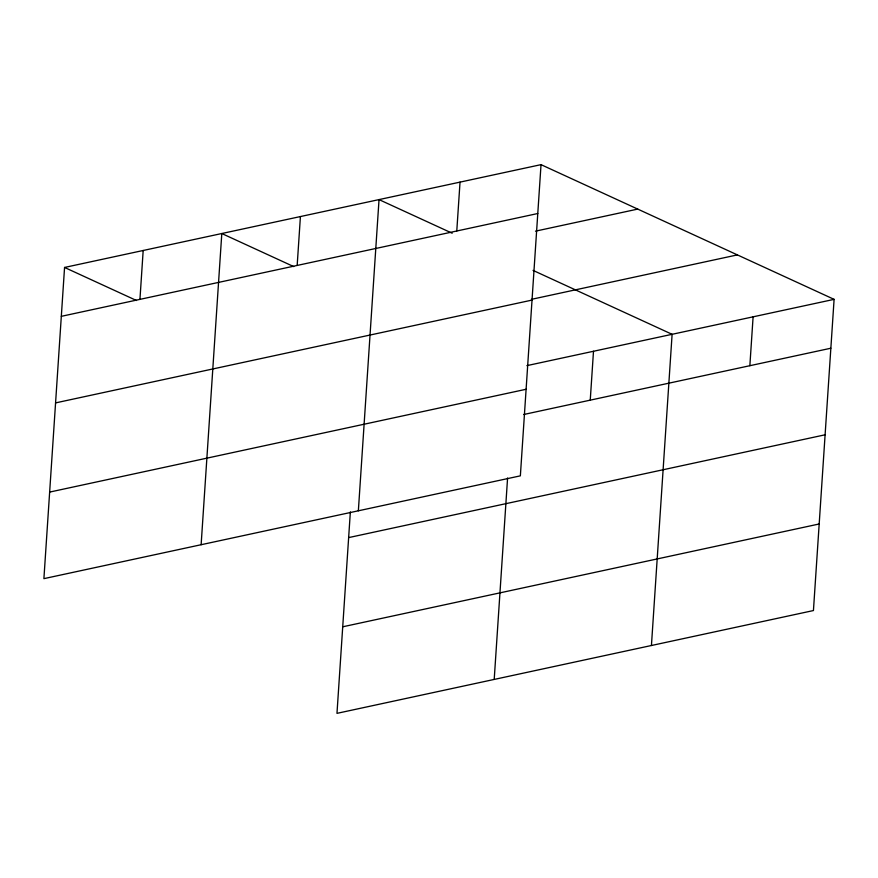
<?xml version="1.0" encoding="UTF-8"?>
<svg xmlns="http://www.w3.org/2000/svg" width="878" height="878" viewBox="0 0 878 878"><rect width="100%" height="100%" fill="white"/><g stroke="black" fill="none" stroke-linecap="round" stroke-linejoin="round"><path stroke-width="1.32" d="M64.566 267.45L43.9 578.646L520.358 475.843L541.024 164.647L64.566 267.45L136.485 300.506M139.942 299.365L143.18 250.493M201.128 544.722L221.805 233.526L293.713 266.583M297.17 265.441L300.419 216.559M350.355 511.896L336.976 713.353L813.434 610.55L834.1 299.354L541.024 164.647M358.356 510.798L379.033 199.602L452.181 233.219M456.779 231.002L460.028 182.119M494.204 679.429L507.583 477.972M590.246 400.149L593.495 351.266M651.432 645.506L672.109 334.309L533.045 270.391M749.856 365.709L753.105 316.826M61.328 316.332L537.775 213.519M535.492 231.155L637.735 209.096M531.42 299.343L737.388 254.894M55.577 402.892L532.024 300.089M526.866 365.643L834.1 299.354M49.651 492.086L526.109 389.272M523.617 414.526L830.851 348.226M348.654 537.599L825.1 434.797M342.727 626.793L819.185 523.979"/></g></svg>
